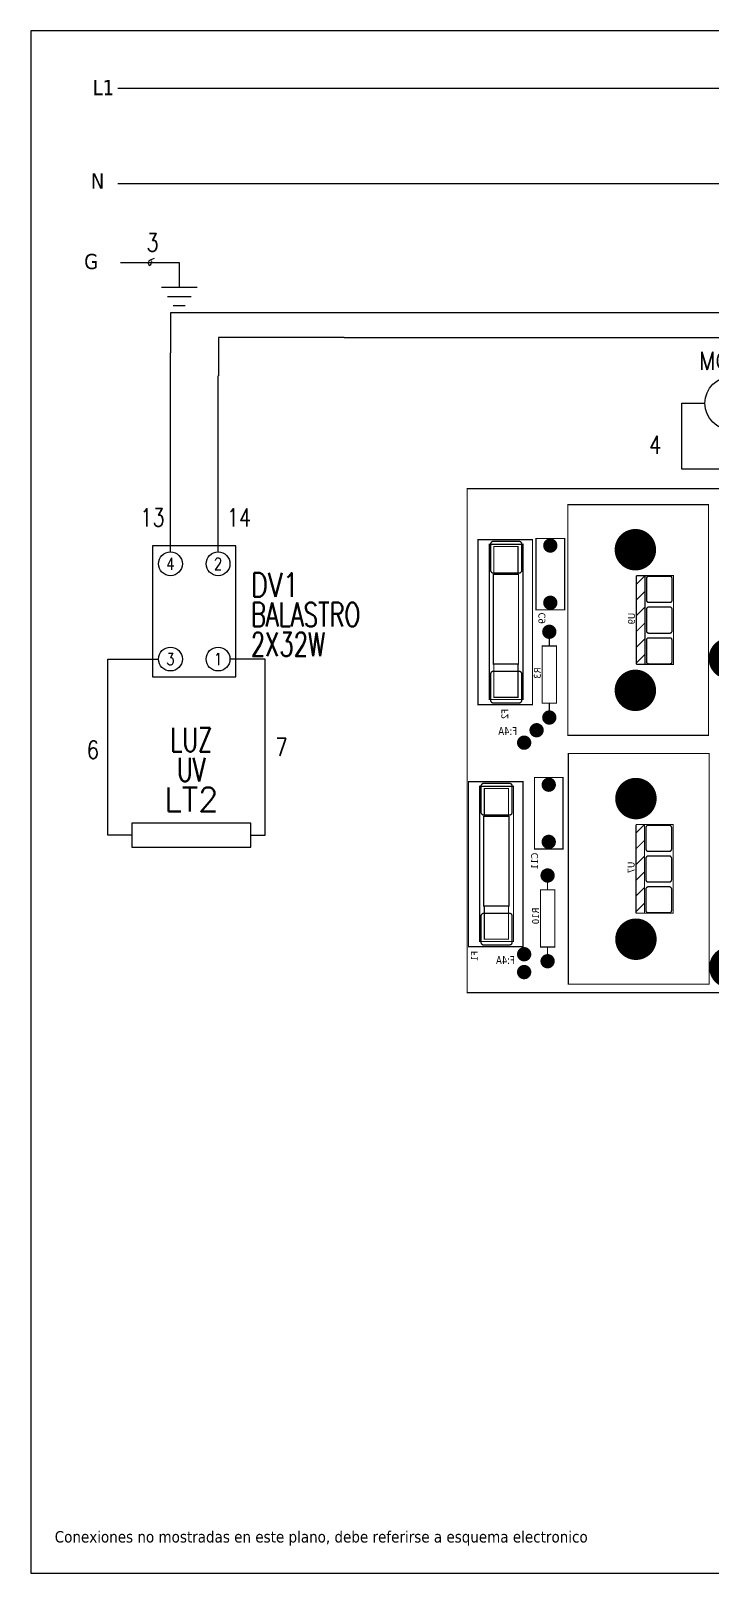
# Model space of a CAD drawing. Header units: millimetres. Extents: x 123.5 to 144.3, y 105.4 to 121.6.
# Drawn here: x 123.51 to 130.65, y 105.41 to 121.59 of the extents above; entities that cross this region are included whole.
import ezdxf
from ezdxf.enums import TextEntityAlignment as Align

# ---------------------------------------------------------------- set-up
doc = ezdxf.new("R2010")
doc.units = ezdxf.units.MM
for name, color, linetype in [('BLK_12AWG', 7, 'Continuous'), ('DESC', 250, 'Continuous'), ('MISC', 7, 'Continuous'), ('SYMS', 7, 'Continuous'), ('TAGS', 250, 'Continuous'), ('TERMS', 250, 'Continuous'), ('WIREFIXED', 7, 'Continuous'), ('WIRES', 7, 'Continuous')]:
    doc.layers.add(name, color=color, linetype=linetype)
doc.layers.add('WIRENO', color=7, linetype='Continuous', true_color=0x000000)
doc.styles.get("Standard").update_dxf_attribs({"font": 'tahoma.ttf'})
doc.styles.add('WD', font='romans.shx')

# ---------------------------------------------------------------- blocks, each defined once
blk = doc.blocks.new('VGND2')
for p, q in [((0.09375, 0), (-0.09375, 0)), ((-0.0625, -0.046875), (0.0625, -0.046875)), ((-0.03125, -0.09375), (0.03125, -0.09375))]:
    blk.add_line(p, q)
at = {"style": 'WD', "flags": 1}
blk.add_attdef('X2TERM01', (0, 0), '', height=0.01, dxfattribs=at)
blk = doc.blocks.new('WD_WNH')
at = {"linetype": 'Continuous', "style": 'WD', "width": 0.8}
blk.add_attdef('WIRENO', text='', height=0.125, dxfattribs=at).set_placement((0, 0.062), align=Align.CENTER)
at = {"style": 'WD', "flags": 1}
for tag, p in [('W01USER', (0, 0.078)), ('W02USER', (0, 0.07)), ('W03USER', (0, 0.062)), ('W04USER', (0, 0.055)), ('W05USER', (0, 0.047)), ('W06USER', (0, 0.039)), ('W07USER', (0, 0.031)), ('W08USER', (0, 0.023)), ('W09USER', (0, 0.016)), ('W10USER', (0, 0.008))]:
    blk.add_attdef(tag, text='', height=0.005, dxfattribs=at).set_placement(p, align=Align.CENTER)
blk = doc.blocks.new('EPAD')
at = {"const_width": 0.5}
blk.add_lwpolyline([(-0.25, 0, 1), (0.25, 0, 1)], format="xyb", close=True, dxfattribs=at)
blk = doc.blocks.new('board')
at = {"const_width": 0.008}
for points in [[(146.76, 112.41), (153.281, 112.41), (153.281, 115.936), (146.76, 115.936), (146.76, 112.41)], [(146.76, 112.41), (153.281, 112.41), (153.281, 115.936), (146.76, 115.936), (146.76, 112.41)], [(146.76, 112.41), (153.281, 112.41), (153.281, 115.936), (146.76, 115.936), (146.76, 112.41)], [(147.464, 114.21), (148.449, 114.21), (148.449, 115.824), (147.464, 115.824), (147.464, 114.21)], [(147.464, 114.21), (148.449, 114.21), (148.449, 115.824), (147.464, 115.824), (147.464, 114.21)], [(147.464, 114.21), (148.449, 114.21), (148.449, 115.824), (147.464, 115.824), (147.464, 114.21)], [(146.836, 114.425), (147.218, 114.425), (147.218, 115.579), (146.836, 115.579), (146.836, 114.425)], [(146.836, 114.425), (147.218, 114.425), (147.218, 115.579), (146.836, 115.579), (146.836, 114.425)], [(146.836, 114.425), (147.218, 114.425), (147.218, 115.579), (146.836, 115.579), (146.836, 114.425)], [(147.242, 115.088), (147.442, 115.088), (147.442, 115.588), (147.242, 115.588), (147.242, 115.088)], [(147.242, 115.088), (147.442, 115.088), (147.442, 115.588), (147.242, 115.588), (147.242, 115.088)], [(147.242, 115.088), (147.442, 115.088), (147.442, 115.588), (147.242, 115.588), (147.242, 115.088)], [(146.915, 114.461), (147.151, 114.461), (147.151, 115.547), (146.915, 115.547), (146.915, 114.461)], [(146.915, 114.461), (147.151, 114.461), (147.151, 115.547), (146.915, 115.547), (146.915, 114.461)], [(146.915, 114.461), (147.151, 114.461), (147.151, 115.547), (146.915, 115.547), (146.915, 114.461)], [(146.947, 115.339), (147.116, 115.339), (147.116, 115.532), (146.947, 115.532), (146.947, 115.339)], [(146.947, 115.339), (147.116, 115.339), (147.116, 115.532), (146.947, 115.532), (146.947, 115.339)], [(146.947, 115.339), (147.116, 115.339), (147.116, 115.532), (146.947, 115.532), (146.947, 115.339)], [(146.943, 114.709), (147.12, 114.709), (147.12, 115.335), (146.943, 115.335), (146.943, 114.709)], [(146.943, 114.709), (147.12, 114.709), (147.12, 115.335), (146.943, 115.335), (146.943, 114.709)], [(146.943, 114.709), (147.12, 114.709), (147.12, 115.335), (146.943, 115.335), (146.943, 114.709)], [(147.944, 115.327), (147.944, 114.707)], [(148.004, 115.327), (147.944, 115.267)], [(148.004, 115.327), (147.944, 115.327)], [(147.944, 115.327), (147.944, 114.707)], [(148.004, 115.327), (147.944, 115.267)], [(148.004, 115.327), (147.944, 115.327)], [(147.944, 115.327), (147.944, 114.707)], [(148.004, 115.327), (147.944, 115.267)], [(148.004, 115.327), (147.944, 115.327)], [(148.004, 115.327), (148.004, 114.707), (148.204, 114.707), (148.204, 115.327), (148.004, 115.327)], [(148.004, 115.327), (148.004, 114.707), (148.204, 114.707), (148.204, 115.327), (148.004, 115.327)], [(148.004, 115.327), (148.004, 114.707), (148.204, 114.707), (148.204, 115.327), (148.004, 115.327)], [(148.004, 115.217), (147.944, 115.157)], [(148.004, 115.217), (147.944, 115.157)], [(148.004, 115.217), (147.944, 115.157)], [(148.004, 115.107), (147.944, 115.047)], [(148.004, 115.107), (147.944, 115.047)], [(148.004, 115.107), (147.944, 115.047)], [(148.004, 114.997), (147.944, 114.937)], [(148.004, 114.997), (147.944, 114.937)], [(148.004, 114.997), (147.944, 114.937)], [(147.285, 114.435), (147.385, 114.435), (147.385, 114.835), (147.285, 114.835), (147.285, 114.435)], [(147.285, 114.435), (147.385, 114.435), (147.385, 114.835), (147.285, 114.835), (147.285, 114.435)], [(147.285, 114.435), (147.385, 114.435), (147.385, 114.835), (147.285, 114.835), (147.285, 114.435)], [(147.335, 114.885), (147.335, 114.835)], [(147.335, 114.885), (147.335, 114.835)], [(147.335, 114.885), (147.335, 114.835)], [(148.004, 114.887), (147.944, 114.827)], [(148.004, 114.887), (147.944, 114.827)], [(148.004, 114.887), (147.944, 114.827)], [(146.947, 114.476), (147.116, 114.476), (147.116, 114.709), (146.947, 114.709), (146.947, 114.476)], [(146.947, 114.476), (147.116, 114.476), (147.116, 114.709), (146.947, 114.709), (146.947, 114.476)], [(146.947, 114.476), (147.116, 114.476), (147.116, 114.709), (146.947, 114.709), (146.947, 114.476)], [(148.004, 114.777), (147.944, 114.717)], [(148.004, 114.777), (147.944, 114.717)], [(148.004, 114.777), (147.944, 114.717)], [(148.004, 114.777), (147.944, 114.717)], [(148.004, 114.777), (147.944, 114.717)], [(148.004, 114.777), (147.944, 114.717)], [(148.004, 114.707), (147.944, 114.707)], [(148.004, 114.707), (147.944, 114.707)], [(148.004, 114.707), (147.944, 114.707)], [(147.335, 114.435), (147.335, 114.385)], [(147.335, 114.435), (147.335, 114.385)], [(147.335, 114.435), (147.335, 114.385)], [(147.468, 112.469), (148.453, 112.469), (148.453, 114.083), (147.468, 114.083), (147.468, 112.469)], [(147.468, 112.469), (148.453, 112.469), (148.453, 114.083), (147.468, 114.083), (147.468, 112.469)], [(147.468, 112.469), (148.453, 112.469), (148.453, 114.083), (147.468, 114.083), (147.468, 112.469)], [(146.77, 112.732), (147.151, 112.732), (147.151, 113.886), (146.77, 113.886), (146.77, 112.732)], [(146.77, 112.732), (147.151, 112.732), (147.151, 113.886), (146.77, 113.886), (146.77, 112.732)], [(146.77, 112.732), (147.151, 112.732), (147.151, 113.886), (146.77, 113.886), (146.77, 112.732)], [(146.848, 112.768), (147.085, 112.768), (147.085, 113.854), (146.848, 113.854), (146.848, 112.768)], [(146.848, 112.768), (147.085, 112.768), (147.085, 113.854), (146.848, 113.854), (146.848, 112.768)], [(146.848, 112.768), (147.085, 112.768), (147.085, 113.854), (146.848, 113.854), (146.848, 112.768)], [(146.88, 113.646), (147.049, 113.646), (147.049, 113.839), (146.88, 113.839), (146.88, 113.646)], [(146.88, 113.646), (147.049, 113.646), (147.049, 113.839), (146.88, 113.839), (146.88, 113.646)], [(146.88, 113.646), (147.049, 113.646), (147.049, 113.839), (146.88, 113.839), (146.88, 113.646)], [(147.231, 113.415), (147.431, 113.415), (147.431, 113.915), (147.231, 113.915), (147.231, 113.415)], [(147.231, 113.415), (147.431, 113.415), (147.431, 113.915), (147.231, 113.915), (147.231, 113.415)], [(147.231, 113.415), (147.431, 113.415), (147.431, 113.915), (147.231, 113.915), (147.231, 113.415)], [(146.876, 113.016), (147.053, 113.016), (147.053, 113.642), (146.876, 113.642), (146.876, 113.016)], [(146.876, 113.016), (147.053, 113.016), (147.053, 113.642), (146.876, 113.642), (146.876, 113.016)], [(146.876, 113.016), (147.053, 113.016), (147.053, 113.642), (146.876, 113.642), (146.876, 113.016)], [(147.941, 113.586), (147.941, 112.966)], [(148.001, 113.586), (147.941, 113.526)], [(148.001, 113.586), (147.941, 113.586)], [(147.941, 113.586), (147.941, 112.966)], [(148.001, 113.586), (147.941, 113.526)], [(148.001, 113.586), (147.941, 113.586)], [(147.941, 113.586), (147.941, 112.966)], [(148.001, 113.586), (147.941, 113.526)], [(148.001, 113.586), (147.941, 113.586)], [(148.001, 113.586), (148.001, 112.966), (148.201, 112.966), (148.201, 113.586), (148.001, 113.586)], [(148.001, 113.586), (148.001, 112.966), (148.201, 112.966), (148.201, 113.586), (148.001, 113.586)], [(148.001, 113.586), (148.001, 112.966), (148.201, 112.966), (148.201, 113.586), (148.001, 113.586)], [(148.001, 113.476), (147.941, 113.416)], [(148.001, 113.476), (147.941, 113.416)], [(148.001, 113.476), (147.941, 113.416)], [(148.001, 113.366), (147.941, 113.306)], [(148.001, 113.366), (147.941, 113.306)], [(148.001, 113.366), (147.941, 113.306)], [(148.001, 113.256), (147.941, 113.196)], [(148.001, 113.256), (147.941, 113.196)], [(148.001, 113.256), (147.941, 113.196)], [(147.273, 112.73), (147.373, 112.73), (147.373, 113.13), (147.273, 113.13), (147.273, 112.73)], [(147.273, 112.73), (147.373, 112.73), (147.373, 113.13), (147.273, 113.13), (147.273, 112.73)], [(147.273, 112.73), (147.373, 112.73), (147.373, 113.13), (147.273, 113.13), (147.273, 112.73)], [(147.323, 113.18), (147.323, 113.13)], [(147.323, 113.18), (147.323, 113.13)], [(147.323, 113.18), (147.323, 113.13)], [(148.001, 113.146), (147.941, 113.086)], [(148.001, 113.146), (147.941, 113.086)], [(148.001, 113.146), (147.941, 113.086)], [(146.88, 112.784), (147.049, 112.784), (147.049, 113.016), (146.88, 113.016), (146.88, 112.784)], [(146.88, 112.784), (147.049, 112.784), (147.049, 113.016), (146.88, 113.016), (146.88, 112.784)], [(146.88, 112.784), (147.049, 112.784), (147.049, 113.016), (146.88, 113.016), (146.88, 112.784)], [(148.001, 113.036), (147.941, 112.976)], [(148.001, 113.036), (147.941, 112.976)], [(148.001, 113.036), (147.941, 112.976)], [(148.001, 113.036), (147.941, 112.976)], [(148.001, 113.036), (147.941, 112.976)], [(148.001, 113.036), (147.941, 112.976)], [(148.001, 112.966), (147.941, 112.966)], [(148.001, 112.966), (147.941, 112.966)], [(148.001, 112.966), (147.941, 112.966)], [(147.323, 112.73), (147.323, 112.68)], [(147.323, 112.73), (147.323, 112.68)], [(147.323, 112.73), (147.323, 112.68)]]:
    blk.add_lwpolyline(points, dxfattribs=at)
for points in [[(147.143, 115.367), (147.143, 115.547), (147.143, 115.549), (147.143, 115.551), (147.142, 115.553), (147.142, 115.555), (147.141, 115.556), (147.14, 115.558), (147.139, 115.56), (147.138, 115.561), (147.136, 115.562), (147.135, 115.563), (147.133, 115.564), (147.131, 115.565), (147.129, 115.566), (147.127, 115.566), (147.125, 115.567), (147.123, 115.567), (146.943, 115.567), (146.941, 115.567), (146.939, 115.566), (146.937, 115.566), (146.935, 115.565), (146.934, 115.564), (146.932, 115.563), (146.931, 115.562), (146.929, 115.561), (146.928, 115.56), (146.927, 115.558), (146.926, 115.556), (146.925, 115.555), (146.924, 115.553), (146.924, 115.551), (146.923, 115.549), (146.923, 115.547), (146.923, 115.367), (146.923, 115.365), (146.924, 115.363), (146.924, 115.361), (146.925, 115.359), (146.926, 115.357), (146.927, 115.356), (146.928, 115.354), (146.929, 115.353), (146.931, 115.351), (146.932, 115.35), (146.934, 115.349), (146.935, 115.348), (146.937, 115.348), (146.939, 115.347), (146.941, 115.347), (146.943, 115.347), (147.123, 115.347), (147.125, 115.347), (147.127, 115.347), (147.129, 115.348), (147.131, 115.348), (147.133, 115.349), (147.135, 115.35), (147.136, 115.351), (147.138, 115.353), (147.139, 115.354), (147.14, 115.356), (147.141, 115.357), (147.142, 115.359), (147.142, 115.361), (147.143, 115.363), (147.143, 115.365), (147.143, 115.367)], [(148.014, 115.306), (148.014, 115.156), (148.015, 115.155), (148.015, 115.153), (148.015, 115.152), (148.016, 115.15), (148.016, 115.149), (148.017, 115.148), (148.018, 115.147), (148.019, 115.146), (148.02, 115.145), (148.021, 115.144), (148.022, 115.143), (148.024, 115.143), (148.025, 115.142), (148.026, 115.142), (148.028, 115.141), (148.029, 115.141), (148.179, 115.141), (148.181, 115.141), (148.183, 115.142), (148.184, 115.142), (148.185, 115.143), (148.187, 115.143), (148.188, 115.144), (148.189, 115.145), (148.19, 115.146), (148.191, 115.147), (148.192, 115.148), (148.193, 115.149), (148.193, 115.15), (148.194, 115.152), (148.194, 115.153), (148.194, 115.155), (148.194, 115.156), (148.194, 115.306), (148.194, 115.308), (148.194, 115.309), (148.194, 115.311), (148.193, 115.312), (148.193, 115.314), (148.192, 115.315), (148.191, 115.316), (148.19, 115.317), (148.189, 115.318), (148.188, 115.319), (148.187, 115.32), (148.185, 115.32), (148.184, 115.321), (148.183, 115.321), (148.181, 115.321), (148.179, 115.321), (148.029, 115.321), (148.028, 115.321), (148.026, 115.321), (148.025, 115.321), (148.024, 115.32), (148.022, 115.32), (148.021, 115.319), (148.02, 115.318), (148.019, 115.317), (148.018, 115.316), (148.017, 115.315), (148.016, 115.314), (148.016, 115.312), (148.015, 115.311), (148.015, 115.309), (148.015, 115.308), (148.014, 115.306)], [(148.014, 115.091), (148.014, 114.941), (148.015, 114.94), (148.015, 114.938), (148.015, 114.937), (148.016, 114.935), (148.016, 114.934), (148.017, 114.933), (148.018, 114.932), (148.019, 114.931), (148.02, 114.93), (148.021, 114.929), (148.022, 114.928), (148.024, 114.928), (148.025, 114.927), (148.026, 114.927), (148.028, 114.926), (148.029, 114.926), (148.179, 114.926), (148.181, 114.926), (148.183, 114.927), (148.184, 114.927), (148.185, 114.928), (148.187, 114.928), (148.188, 114.929), (148.189, 114.93), (148.19, 114.931), (148.191, 114.932), (148.192, 114.933), (148.193, 114.934), (148.193, 114.935), (148.194, 114.937), (148.194, 114.938), (148.194, 114.94), (148.194, 114.941), (148.194, 115.091), (148.194, 115.093), (148.194, 115.094), (148.194, 115.096), (148.193, 115.097), (148.193, 115.099), (148.192, 115.1), (148.191, 115.101), (148.19, 115.102), (148.189, 115.103), (148.188, 115.104), (148.187, 115.105), (148.185, 115.105), (148.184, 115.106), (148.183, 115.106), (148.181, 115.106), (148.179, 115.106), (148.029, 115.106), (148.028, 115.106), (148.026, 115.106), (148.025, 115.106), (148.024, 115.105), (148.022, 115.105), (148.021, 115.104), (148.02, 115.103), (148.019, 115.102), (148.018, 115.101), (148.017, 115.1), (148.016, 115.099), (148.016, 115.097), (148.015, 115.096), (148.015, 115.094), (148.015, 115.093), (148.014, 115.091)], [(148.014, 114.876), (148.014, 114.726), (148.015, 114.725), (148.015, 114.723), (148.015, 114.722), (148.016, 114.72), (148.016, 114.719), (148.017, 114.718), (148.018, 114.717), (148.019, 114.716), (148.02, 114.715), (148.021, 114.714), (148.022, 114.713), (148.024, 114.713), (148.025, 114.712), (148.026, 114.712), (148.028, 114.711), (148.029, 114.711), (148.179, 114.711), (148.181, 114.711), (148.183, 114.712), (148.184, 114.712), (148.185, 114.713), (148.187, 114.713), (148.188, 114.714), (148.189, 114.715), (148.19, 114.716), (148.191, 114.717), (148.192, 114.718), (148.193, 114.719), (148.193, 114.72), (148.194, 114.722), (148.194, 114.723), (148.194, 114.725), (148.194, 114.726), (148.194, 114.876), (148.194, 114.878), (148.194, 114.879), (148.194, 114.881), (148.193, 114.882), (148.193, 114.884), (148.192, 114.885), (148.191, 114.886), (148.19, 114.887), (148.189, 114.888), (148.188, 114.889), (148.187, 114.89), (148.185, 114.89), (148.184, 114.891), (148.183, 114.891), (148.181, 114.891), (148.179, 114.891), (148.029, 114.891), (148.028, 114.891), (148.026, 114.891), (148.025, 114.891), (148.024, 114.89), (148.022, 114.89), (148.021, 114.889), (148.02, 114.888), (148.019, 114.887), (148.018, 114.886), (148.017, 114.885), (148.016, 114.884), (148.016, 114.882), (148.015, 114.881), (148.015, 114.879), (148.015, 114.878), (148.014, 114.876)], [(147.143, 114.457), (147.143, 114.637), (147.143, 114.639), (147.143, 114.641), (147.142, 114.643), (147.142, 114.645), (147.141, 114.647), (147.14, 114.649), (147.139, 114.65), (147.138, 114.652), (147.136, 114.653), (147.135, 114.654), (147.133, 114.655), (147.131, 114.656), (147.129, 114.656), (147.127, 114.657), (147.125, 114.657), (147.123, 114.657), (146.943, 114.657), (146.941, 114.657), (146.939, 114.657), (146.937, 114.656), (146.935, 114.656), (146.934, 114.655), (146.932, 114.654), (146.931, 114.653), (146.929, 114.652), (146.928, 114.65), (146.927, 114.649), (146.926, 114.647), (146.925, 114.645), (146.924, 114.643), (146.924, 114.641), (146.923, 114.639), (146.923, 114.637), (146.923, 114.457), (146.923, 114.455), (146.924, 114.453), (146.924, 114.451), (146.925, 114.449), (146.926, 114.448), (146.927, 114.446), (146.928, 114.445), (146.929, 114.443), (146.931, 114.442), (146.932, 114.441), (146.934, 114.44), (146.935, 114.439), (146.937, 114.438), (146.939, 114.438), (146.941, 114.437), (146.943, 114.437), (147.123, 114.437), (147.125, 114.437), (147.127, 114.438), (147.129, 114.438), (147.131, 114.439), (147.133, 114.44), (147.135, 114.441), (147.136, 114.442), (147.138, 114.443), (147.139, 114.445), (147.14, 114.446), (147.141, 114.448), (147.142, 114.449), (147.142, 114.451), (147.143, 114.453), (147.143, 114.455), (147.143, 114.457)], [(147.076, 113.674), (147.076, 113.854), (147.076, 113.856), (147.076, 113.858), (147.076, 113.86), (147.075, 113.862), (147.074, 113.864), (147.073, 113.865), (147.072, 113.867), (147.071, 113.868), (147.069, 113.869), (147.068, 113.871), (147.066, 113.872), (147.064, 113.872), (147.062, 113.873), (147.061, 113.873), (147.058, 113.874), (147.056, 113.874), (146.876, 113.874), (146.874, 113.874), (146.872, 113.873), (146.87, 113.873), (146.869, 113.872), (146.867, 113.872), (146.865, 113.871), (146.864, 113.869), (146.862, 113.868), (146.861, 113.867), (146.86, 113.865), (146.859, 113.864), (146.858, 113.862), (146.857, 113.86), (146.857, 113.858), (146.857, 113.856), (146.856, 113.854), (146.856, 113.674), (146.857, 113.672), (146.857, 113.67), (146.857, 113.668), (146.858, 113.666), (146.859, 113.664), (146.86, 113.663), (146.861, 113.661), (146.862, 113.66), (146.864, 113.658), (146.865, 113.657), (146.867, 113.656), (146.869, 113.655), (146.87, 113.655), (146.872, 113.654), (146.874, 113.654), (146.876, 113.654), (147.056, 113.654), (147.058, 113.654), (147.061, 113.654), (147.062, 113.655), (147.064, 113.655), (147.066, 113.656), (147.068, 113.657), (147.069, 113.658), (147.071, 113.66), (147.072, 113.661), (147.073, 113.663), (147.074, 113.664), (147.075, 113.666), (147.076, 113.668), (147.076, 113.67), (147.076, 113.672), (147.076, 113.674)], [(148.011, 113.565), (148.011, 113.415), (148.011, 113.413), (148.011, 113.412), (148.011, 113.41), (148.012, 113.409), (148.013, 113.407), (148.013, 113.406), (148.014, 113.405), (148.015, 113.404), (148.016, 113.403), (148.017, 113.402), (148.019, 113.401), (148.02, 113.401), (148.021, 113.4), (148.023, 113.4), (148.024, 113.4), (148.026, 113.4), (148.176, 113.4), (148.177, 113.4), (148.179, 113.4), (148.18, 113.4), (148.182, 113.401), (148.183, 113.401), (148.184, 113.402), (148.185, 113.403), (148.186, 113.404), (148.187, 113.405), (148.188, 113.406), (148.189, 113.407), (148.19, 113.409), (148.19, 113.41), (148.19, 113.412), (148.191, 113.413), (148.191, 113.415), (148.191, 113.565), (148.191, 113.566), (148.19, 113.568), (148.19, 113.569), (148.19, 113.571), (148.189, 113.572), (148.188, 113.573), (148.187, 113.574), (148.186, 113.575), (148.185, 113.576), (148.184, 113.577), (148.183, 113.578), (148.182, 113.579), (148.18, 113.579), (148.179, 113.579), (148.177, 113.58), (148.176, 113.58), (148.026, 113.58), (148.024, 113.58), (148.023, 113.579), (148.021, 113.579), (148.02, 113.579), (148.019, 113.578), (148.017, 113.577), (148.016, 113.576), (148.015, 113.575), (148.014, 113.574), (148.013, 113.573), (148.013, 113.572), (148.012, 113.571), (148.011, 113.569), (148.011, 113.568), (148.011, 113.566), (148.011, 113.565)], [(148.011, 113.35), (148.011, 113.2), (148.011, 113.198), (148.011, 113.197), (148.011, 113.195), (148.012, 113.194), (148.013, 113.192), (148.013, 113.191), (148.014, 113.19), (148.015, 113.189), (148.016, 113.188), (148.017, 113.187), (148.019, 113.186), (148.02, 113.186), (148.021, 113.185), (148.023, 113.185), (148.024, 113.185), (148.026, 113.185), (148.176, 113.185), (148.177, 113.185), (148.179, 113.185), (148.18, 113.185), (148.182, 113.186), (148.183, 113.186), (148.184, 113.187), (148.185, 113.188), (148.186, 113.189), (148.187, 113.19), (148.188, 113.191), (148.189, 113.192), (148.19, 113.194), (148.19, 113.195), (148.19, 113.197), (148.191, 113.198), (148.191, 113.2), (148.191, 113.35), (148.191, 113.351), (148.19, 113.353), (148.19, 113.354), (148.19, 113.356), (148.189, 113.357), (148.188, 113.358), (148.187, 113.359), (148.186, 113.36), (148.185, 113.361), (148.184, 113.362), (148.183, 113.363), (148.182, 113.364), (148.18, 113.364), (148.179, 113.364), (148.177, 113.365), (148.176, 113.365), (148.026, 113.365), (148.024, 113.365), (148.023, 113.364), (148.021, 113.364), (148.02, 113.364), (148.019, 113.363), (148.017, 113.362), (148.016, 113.361), (148.015, 113.36), (148.014, 113.359), (148.013, 113.358), (148.013, 113.357), (148.012, 113.356), (148.011, 113.354), (148.011, 113.353), (148.011, 113.351), (148.011, 113.35)], [(148.011, 113.135), (148.011, 112.985), (148.011, 112.983), (148.011, 112.982), (148.011, 112.98), (148.012, 112.979), (148.013, 112.977), (148.013, 112.976), (148.014, 112.975), (148.015, 112.974), (148.016, 112.973), (148.017, 112.972), (148.019, 112.971), (148.02, 112.971), (148.021, 112.97), (148.023, 112.97), (148.024, 112.97), (148.026, 112.97), (148.176, 112.97), (148.177, 112.97), (148.179, 112.97), (148.18, 112.97), (148.182, 112.971), (148.183, 112.971), (148.184, 112.972), (148.185, 112.973), (148.186, 112.974), (148.187, 112.975), (148.188, 112.976), (148.189, 112.977), (148.19, 112.979), (148.19, 112.98), (148.19, 112.982), (148.191, 112.983), (148.191, 112.985), (148.191, 113.135), (148.191, 113.136), (148.19, 113.138), (148.19, 113.139), (148.19, 113.141), (148.189, 113.142), (148.188, 113.143), (148.187, 113.144), (148.186, 113.145), (148.185, 113.146), (148.184, 113.147), (148.183, 113.148), (148.182, 113.149), (148.18, 113.149), (148.179, 113.149), (148.177, 113.15), (148.176, 113.15), (148.026, 113.15), (148.024, 113.15), (148.023, 113.149), (148.021, 113.149), (148.02, 113.149), (148.019, 113.148), (148.017, 113.147), (148.016, 113.146), (148.015, 113.145), (148.014, 113.144), (148.013, 113.143), (148.013, 113.142), (148.012, 113.141), (148.011, 113.139), (148.011, 113.138), (148.011, 113.136), (148.011, 113.135)], [(147.076, 112.764), (147.076, 112.944), (147.076, 112.947), (147.076, 112.949), (147.076, 112.95), (147.075, 112.952), (147.074, 112.954), (147.073, 112.956), (147.072, 112.957), (147.071, 112.959), (147.069, 112.96), (147.068, 112.961), (147.066, 112.962), (147.064, 112.963), (147.062, 112.964), (147.061, 112.964), (147.058, 112.964), (147.056, 112.964), (146.876, 112.964), (146.874, 112.964), (146.872, 112.964), (146.87, 112.964), (146.869, 112.963), (146.867, 112.962), (146.865, 112.961), (146.864, 112.96), (146.862, 112.959), (146.861, 112.957), (146.86, 112.956), (146.859, 112.954), (146.858, 112.952), (146.857, 112.95), (146.857, 112.949), (146.857, 112.947), (146.856, 112.944), (146.856, 112.764), (146.857, 112.762), (146.857, 112.76), (146.857, 112.758), (146.858, 112.757), (146.859, 112.755), (146.86, 112.753), (146.861, 112.752), (146.862, 112.75), (146.864, 112.749), (146.865, 112.748), (146.867, 112.747), (146.869, 112.746), (146.87, 112.745), (146.872, 112.745), (146.874, 112.745), (146.876, 112.744), (147.056, 112.744), (147.058, 112.745), (147.061, 112.745), (147.062, 112.745), (147.064, 112.746), (147.066, 112.747), (147.068, 112.748), (147.069, 112.749), (147.071, 112.75), (147.072, 112.752), (147.073, 112.753), (147.074, 112.755), (147.075, 112.757), (147.076, 112.758), (147.076, 112.76), (147.076, 112.762), (147.076, 112.764)]]:
    blk.add_lwpolyline(points, close=True)
for p, xscale, yscale in [((147.342, 115.538), 0.1, 0.1), ((147.937, 115.509), 0.29, 0.29), ((147.342, 115.138), 0.1, 0.1), ((147.335, 114.935), 0.1, 0.1), ((148.594, 114.748), 0.29, 0.29), ((147.937, 114.525), 0.29, 0.29), ((147.335, 114.335), 0.1, 0.1), ((147.246, 114.246), 0.1, 0.1), ((147.159, 114.159), 0.1, 0.1), ((147.331, 113.865), 0.1, 0.1), ((147.941, 113.768), 0.29, 0.29), ((147.331, 113.465), 0.1, 0.1), ((147.323, 113.23), 0.1, 0.1), ((147.941, 112.784), 0.29, 0.29), ((147.159, 112.679), 0.1, 0.1), ((147.323, 112.63), 0.1, 0.1), ((148.598, 112.587), 0.29, 0.29), ((147.159, 112.554), 0.1, 0.1)]:
    blk.add_blockref('EPAD', p, dxfattribs=dict(xscale=xscale, yscale=yscale))
at = {"text_generation_flag": 2, "width": 1.041667}
for s, p in [('C9', (147.307, 115.069)), ('C9', (147.307, 115.069)), ('C9', (147.307, 115.069)), ('U9', (147.934, 115.067)), ('U9', (147.934, 115.067)), ('U9', (147.934, 115.067)), ('R3', (147.275, 114.685)), ('R3', (147.275, 114.685)), ('R3', (147.275, 114.685)), ('F2', (147.048, 114.395)), ('F2', (147.048, 114.395)), ('F2', (147.048, 114.395)), ('C11', (147.256, 113.389)), ('C11', (147.256, 113.389)), ('C11', (147.256, 113.389)), ('U7', (147.931, 113.326)), ('U7', (147.931, 113.326)), ('U7', (147.931, 113.326)), ('R10', (147.263, 113.005)), ('R10', (147.263, 113.005)), ('R10', (147.263, 113.005)), ('F1', (146.835, 112.702)), ('F1', (146.835, 112.702)), ('F1', (146.835, 112.702))]:
    blk.add_text(s, height=0.048, rotation=90, dxfattribs=at).set_placement(p)
at = {"text_generation_flag": 2, "width": 0.892857}
for p in [(147.11, 114.213), (147.11, 114.213), (147.11, 114.213), (147.094, 112.61), (147.094, 112.61), (147.094, 112.61)]:
    blk.add_text('F:4A', height=0.056, dxfattribs=at).set_placement(p)
blk = doc.blocks.new('VDV1TFL')
for p, q in [((-0.3438, 0.3438), (-0.3438, -0.3438)), ((0.0938, 0.3438), (-0.3438, 0.3438)), ((0.0938, -0.3438), (0.0938, 0.3438)), ((-0.3438, -0.3438), (0.0938, -0.3438))]:
    blk.add_line(p, q)
for centre in [(-0.25, 0.25), (0, 0.25), (-0.25, -0.25), (0, -0.25)]:
    blk.add_circle(centre, 0.0625)
at = {"style": 'WD', "width": 0.7}
for tag, p in [('INST', (-0.1195, 0.5446)), ('LOC', (-0.1195, 0.375)), ('RATING2', (-0.125, -0.1562))]:
    blk.add_attdef(tag, text='', height=0.125, dxfattribs=at).set_placement(p, align=Align.CENTER)
at = {"style": 'WD', "flags": 1}
for tag, p in [('X2TERM04', (-0.25, 0.3125)), ('X2TERM02', (0, 0.3125)), ('X4TERM04', (-0.3125, 0.25)), ('X1TERM02', (0.0625, 0.25)), ('X4TERM03', (-0.3125, -0.25)), ('X1TERM01', (0.0625, -0.25)), ('X8TERM03', (-0.25, -0.3125)), ('X8TERM01', (0, -0.3125))]:
    blk.add_attdef(tag, p, '', height=0.0125, dxfattribs=at)
at = {"linetype": 'Continuous', "style": 'WD', "width": 0.8, "flags": 8}
for tag, p in [('TERM04', (-0.25, 0.25)), ('TERM02', (0, 0.25)), ('TERM03', (-0.25, -0.25)), ('TERM01', (0, -0.25))]:
    blk.add_attdef(tag, text='', height=0.0625, dxfattribs=at).set_placement(p, align=Align.MIDDLE)
at = {"style": 'WD'}
for tag, p, width in [('TAG1', (0.1719, 0.0774), 0.8), ('DESC1', (0.1719, -0.0789), 0.7), ('DESC2', (0.1719, -0.2351), 0.7), ('XREF', (0.1719, -0.3914), 0.7)]:
    blk.add_attdef(tag, p, '', height=0.125, dxfattribs=dict(at, width=width))
at = {"style": 'WD', "width": 0.7}
blk.add_attdef('RATING1', text='', height=0.125, dxfattribs=at).set_placement((-0.125, 0.0625), align=Align.MIDDLE)
at = {"style": 'WD', "flags": 9}
blk.add_attdef('FAMILY', text='', height=0.01, dxfattribs=at).set_placement((-0.1303, -0.0802), align=Align.CENTER)
at = {"linetype": 'Continuous', "style": 'WD', "flags": 9}
blk.add_attdef('ASSYCODE', text='', height=0.01, dxfattribs=at).set_placement((-0.125, -0.125), align=Align.CENTER)
at = {"linetype": 'Continuous', "style": 'WD', "flags": 1}
for tag, p in [('MFG', (-0.125, -0.1096)), ('CAT', (-0.125, -0.0907))]:
    blk.add_attdef(tag, text='', height=0.01, dxfattribs=at).set_placement(p, align=Align.MIDDLE)
blk = doc.blocks.new('HLT1ENC')
for p, q in [((-0.3125, 0.0625), (-0.3125, -0.0625)), ((0.3125, 0.0625), (-0.3125, 0.0625)), ((0.3125, -0.0625), (0.3125, 0.0625)), ((-0.3125, -0.0625), (0.3125, -0.0625))]:
    blk.add_line(p, q)
at = {"style": 'WD', "width": 0.7}
for tag, p in [('INST', (0, 0.7633)), ('LOC', (0, 0.5937)), ('DESC1', (0, 0.4375)), ('DESC2', (0, 0.2812))]:
    blk.add_attdef(tag, text='', height=0.125, dxfattribs=at).set_placement(p, align=Align.CENTER)
at = {"style": 'WD'}
blk.add_attdef('TAG1', text='', height=0.125, dxfattribs=at).set_placement((0, 0.125), align=Align.CENTER)
for tag, p, height, flags in [('FAMILY', (0.3297, 0.1523), 0.01, 9), ('X4TERM01', (-0.3125, 0), 0.0125, 1), ('X1TERM02', (0.3125, 0), 0.0125, 1)]:
    blk.add_attdef(tag, p, '', height=height, dxfattribs=dict(at, flags=flags))
at = {"linetype": 'Continuous', "style": 'WD', "flags": 9}
for tag, p in [('ASSYCODE', (0.355, 0.0714)), ('MFG', (0.3528, 0.0887)), ('CAT', (0.3547, 0.1082))]:
    blk.add_attdef(tag, text='', height=0.01, dxfattribs=at).set_placement(p, align=Align.CENTER)
at = {"linetype": 'Continuous', "style": 'WD', "flags": 8}
blk.add_attdef('TERM01', text='', height=0.125, dxfattribs=at).set_placement((-0.4062, -0.0314), align=Align.TOP_RIGHT)
blk.add_attdef('TERM02', text='', height=0.125, dxfattribs=at).set_placement((0.4062, -0.0314), align=Align.TOP_LEFT)
blk = doc.blocks.new('HMO12')
blk.add_circle((0, 0), 0.188)
at = {"style": 'WD'}
for tag, width, p in [('INST', 0.7, (-0.026, 0.559)), ('LOC', 0.7, (-0.026, 0.39)), ('TAG1', 0.9, (-0.031, 0.234)), ('RATING1', 0.8, (0, 0))]:
    blk.add_attdef(tag, text='', height=0.125, dxfattribs=dict(at, width=width)).set_placement(p, align=Align.CENTER)
at = {"linetype": 'Continuous', "style": 'WD', "flags": 9}
blk.add_attdef('ASSYCODE', text='', height=0.01, dxfattribs=at).set_placement((0, 0.125), align=Align.CENTER)
at = {"style": 'WD', "flags": 9}
blk.add_attdef('FAMILY', text='', height=0.01, dxfattribs=at).set_placement((-0.005, 0.17), align=Align.CENTER)
at = {"linetype": 'Continuous', "style": 'WD', "flags": 1}
for tag, p in [('MFG', (0, 0.14)), ('CAT', (0, 0.159))]:
    blk.add_attdef(tag, text='', height=0.01, dxfattribs=at).set_placement(p, align=Align.MIDDLE)
at = {"style": 'WD'}
for tag, p, width in [('DESC1', (1.126, 0.046), 0.9), ('DESC2', (1.126, -0.11), 0.9), ('DESC3', (1.126, -0.266), 0.9), ('RATING3', (1.125, -0.423), 0.8), ('RATING4', (1.125, -0.579), 0.8), ('WDTAGALT', (1.125, -0.75), 0.7)]:
    blk.add_attdef(tag, p, '', height=0.125, dxfattribs=dict(at, width=width))
at = {"style": 'WD', "flags": 1}
for tag, p in [('X4TERM01', (-0.188, 0)), ('X1TERM02', (0.188, 0)), ('X0TERM03', (0.133, -0.133))]:
    blk.add_attdef(tag, p, '', height=0.0125, dxfattribs=at)
at = {"linetype": 'Continuous', "style": 'WD'}
blk.add_attdef('TERM01', text='', height=0.125, dxfattribs=at).set_placement((-0.231, -0.035), align=Align.TOP_RIGHT)
at = {"style": 'WD', "width": 0.8}
blk.add_attdef('RATING2', text='', height=0.125, dxfattribs=at).set_placement((0.001, -0.016), align=Align.TOP_CENTER)
at = {"linetype": 'Continuous', "style": 'WD'}
for tag, p in [('TERM02', (0.231, -0.035)), ('TERM03', (0.062, -0.219))]:
    blk.add_attdef(tag, text='', height=0.125, dxfattribs=at).set_placement(p, align=Align.TOP_LEFT)
blk = doc.blocks.new('WD_WNV')
at = {"linetype": 'Continuous', "style": 'WD', "width": 0.8}
blk.add_attdef('WIRENO', text='', height=0.125, dxfattribs=at).set_placement((-0.05, 0), align=Align.MIDDLE_RIGHT)
at = {"style": 'WD', "flags": 1}
for tag, p in [('W01USER', (-0.062, 0.094)), ('W02USER', (-0.062, 0.086)), ('W03USER', (-0.062, 0.078)), ('W04USER', (-0.062, 0.07)), ('W05USER', (-0.062, 0.062)), ('W06USER', (-0.062, 0.055)), ('W07USER', (-0.062, 0.047)), ('W08USER', (-0.062, 0.039)), ('W09USER', (-0.062, 0.031)), ('W10USER', (-0.062, 0.023))]:
    blk.add_attdef(tag, text='', height=0.005, dxfattribs=at).set_placement(p, align=Align.CENTER)

msp = doc.modelspace()

# ---------------------------------------------------------------- linework, layer by layer
at = {"color": 7, "linetype": 'Continuous'}
for p, q in [((144.256, 121.59), (123.506, 121.59)), ((123.506, 121.59), (123.506, 105.405)), ((123.506, 105.405), (144.256, 105.405))]:
    msp.add_line(p, q, dxfattribs=at)
at = {"layer": 'BLK_12AWG'}
for p, q in [((124.418, 120.99), (142.793, 120.99)), ((124.418, 119.99), (142.793, 119.99))]:
    msp.add_line(p, q, dxfattribs=at)
at = {"layer": 'WIRENO'}
msp.add_lwpolyline([(124.8, 119.2), (124.765, 119.187), (124.745, 119.177), (124.736, 119.148), (124.746, 119.128), (124.765, 119.138), (124.775, 119.168), (124.77, 119.177)], dxfattribs=at)
at = {"layer": 'WIRES'}
for p, q in [((124.447, 119.158), (125.063, 119.158)), ((125.063, 119.158), (125.063, 118.897)), ((126.293, 118.632), (124.97, 118.632)), ((124.97, 118.632), (124.97, 118.212)), ((126.293, 118.636), (132.543, 118.636)), ((126.793, 118.371), (125.476, 118.371)), ((125.476, 118.371), (125.476, 117.969)), ((126.793, 118.374), (132.254, 118.374)), ((124.97, 116.123), (124.97, 118.212)), ((125.47, 116.123), (125.47, 117.969)), ((130.336, 116.99), (130.336, 117.682)), ((130.336, 117.682), (130.579, 117.682)), ((130.942, 116.99), (130.336, 116.99)), ((124.315, 113.15), (124.315, 114.998)), ((124.315, 114.998), (124.845, 114.998)), ((125.965, 114.998), (125.595, 114.998)), ((125.965, 113.15), (125.965, 114.998)), ((124.565, 113.15), (124.315, 113.15)), ((125.815, 113.15), (125.965, 113.15))]:
    msp.add_line(p, q, dxfattribs=at)

# ---------------------------------------------------------------- block references
at = {"layer": 'DESC', "xscale": 1.5, "yscale": 1.5, "zscale": 1.5}
msp.add_blockref('board', (-92.057, -57.118), dxfattribs=at)
at = {"layer": 'SYMS', "xscale": 2, "yscale": 2, "zscale": 2}
msp.add_blockref('VGND2', (125.063, 118.897), dxfattribs=at)
at = {"layer": 'SYMS'}
ref = msp.add_blockref('HMO12', (130.86, 117.682), dxfattribs=dict(at, xscale=1.5, yscale=1.5, zscale=1.5))
ref.add_attrib('RATING2', 'HP', dxfattribs={"layer": 'MISC', "height": 0.1875, "style": 'WD', "width": 0.8}).set_placement((130.862, 117.658), align=Align.TOP_CENTER)
ref.add_attrib('TAG1', 'MOT1', dxfattribs={"layer": 'TAGS', "height": 0.1875, "style": 'WD', "width": 0.9}).set_placement((130.813, 118.033), align=Align.CENTER)
ref = msp.add_blockref('VDV1TFL', (125.47, 115.498), dxfattribs=dict(at, xscale=2, yscale=2, zscale=2))
ref.add_attrib('TERM03', '3', dxfattribs={"layer": 'TERMS', "linetype": 'Continuous', "height": 0.125, "style": 'WD', "width": 0.8, "flags": 8}).set_placement((124.97, 114.998), align=Align.MIDDLE)
ref.add_attrib('DESC1', 'BALASTRO', (125.814, 115.34), dxfattribs={"layer": 'DESC', "height": 0.25, "style": 'WD', "width": 0.7})
ref.add_attrib('DESC2', '2X32W', (125.814, 115.028), dxfattribs={"layer": 'DESC', "height": 0.25, "style": 'WD', "width": 0.7})
ref.add_attrib('TERM04', '4', dxfattribs={"layer": 'TERMS', "linetype": 'Continuous', "height": 0.125, "style": 'WD', "width": 0.8, "flags": 8}).set_placement((124.97, 115.998), align=Align.MIDDLE)
ref.add_attrib('TERM02', '2', dxfattribs={"layer": 'TERMS', "linetype": 'Continuous', "height": 0.125, "style": 'WD', "width": 0.8, "flags": 8}).set_placement((125.47, 115.998), align=Align.MIDDLE)
ref.add_attrib('TERM01', '1', dxfattribs={"layer": 'TERMS', "linetype": 'Continuous', "height": 0.125, "style": 'WD', "width": 0.8, "flags": 8}).set_placement((125.47, 114.998), align=Align.MIDDLE)
ref.add_attrib('TAG1', 'DV1', (125.814, 115.652), dxfattribs={"layer": 'TAGS', "height": 0.25, "style": 'WD', "width": 0.8})
ref = msp.add_blockref('HLT1ENC', (125.19, 113.15), dxfattribs=dict(at, xscale=2, yscale=2, zscale=2))
ref.add_attrib('DESC2', 'UV', dxfattribs={"layer": 'DESC', "height": 0.25, "style": 'WD', "width": 0.7}).set_placement((125.19, 113.712), align=Align.CENTER)
ref.add_attrib('DESC1', 'LUZ', dxfattribs={"layer": 'DESC', "height": 0.25, "style": 'WD', "width": 0.7}).set_placement((125.19, 114.025), align=Align.CENTER)
ref.add_attrib('TAG1', 'LT2', dxfattribs={"layer": 'TAGS', "height": 0.25, "style": 'WD'}).set_placement((125.19, 113.4), align=Align.CENTER)
at = {"layer": 'WIREFIXED'}
ref = msp.add_blockref('WD_WNV', (130.197, 117.246), dxfattribs=dict(at, xscale=1.5, yscale=1.5, zscale=1.5))
ref.add_attrib('WIRENOF', '4', dxfattribs={"linetype": 'Continuous', "height": 0.188, "style": 'WD', "width": 0.8}).set_placement((130.122, 117.246), align=Align.MIDDLE_RIGHT)
at = {"layer": 'WIRENO'}
ref = msp.add_blockref('WD_WNH', (124.727, 119.053), dxfattribs=dict(at, xscale=1.5, yscale=1.5, zscale=1.5))
ref.add_attrib('WIRENO', '3', dxfattribs={"linetype": 'Continuous', "height": 0.188, "style": 'WD', "width": 0.8}).set_placement((124.783, 119.219), align=Align.BOTTOM_CENTER)
ref = msp.add_blockref('WD_WNH', (124.727, 116.168), dxfattribs=dict(at, xscale=1.5, yscale=1.5, zscale=1.5))
ref.add_attrib('WIRENO', '13', dxfattribs={"linetype": 'Continuous', "height": 0.1875, "style": 'WD', "width": 0.8}).set_placement((124.782, 116.334), align=Align.BOTTOM_CENTER)
ref = msp.add_blockref('WD_WNH', (125.634, 116.168), dxfattribs=dict(at, xscale=1.5, yscale=1.5, zscale=1.5))
ref.add_attrib('WIRENO', '14', dxfattribs={"linetype": 'Continuous', "height": 0.1875, "style": 'WD', "width": 0.8}).set_placement((125.689, 116.334), align=Align.BOTTOM_CENTER)
ref = msp.add_blockref('WD_WNH', (124.102, 113.73), dxfattribs=dict(at, xscale=1.5, yscale=1.5, zscale=1.5))
ref.add_attrib('WIRENO', '6', dxfattribs={"linetype": 'Continuous', "height": 0.188, "style": 'WD', "width": 0.8}).set_placement((124.157, 113.895), align=Align.BOTTOM_CENTER)
ref = msp.add_blockref('WD_WNH', (126.08, 113.759), dxfattribs=dict(at, xscale=1.5, yscale=1.5, zscale=1.5))
ref.add_attrib('WIRENO', '7', dxfattribs={"linetype": 'Continuous', "height": 0.188, "style": 'WD', "width": 0.8}).set_placement((126.136, 113.925), align=Align.BOTTOM_CENTER)

# ---------------------------------------------------------------- texts
at = {"attachment_point": 1}
for s, width, insert, char_height in [('L1', 0.37194, (124.154, 121.075), 0.16), ('N', 0.37194, (124.135, 120.095), 0.16), ('G', 0.37194, (124.065, 119.25), 0.16), ('Conexiones no mostradas en este plano, debe referirse a esquema electronico', 9.45621, (123.756, 105.847), 0.12)]:
    msp.add_mtext_dynamic_manual_height_columns(s, width=width, gutter_width=0.05, heights=[0], dxfattribs=dict(at, insert=insert, char_height=char_height))

doc.saveas('drawing.dxf')
